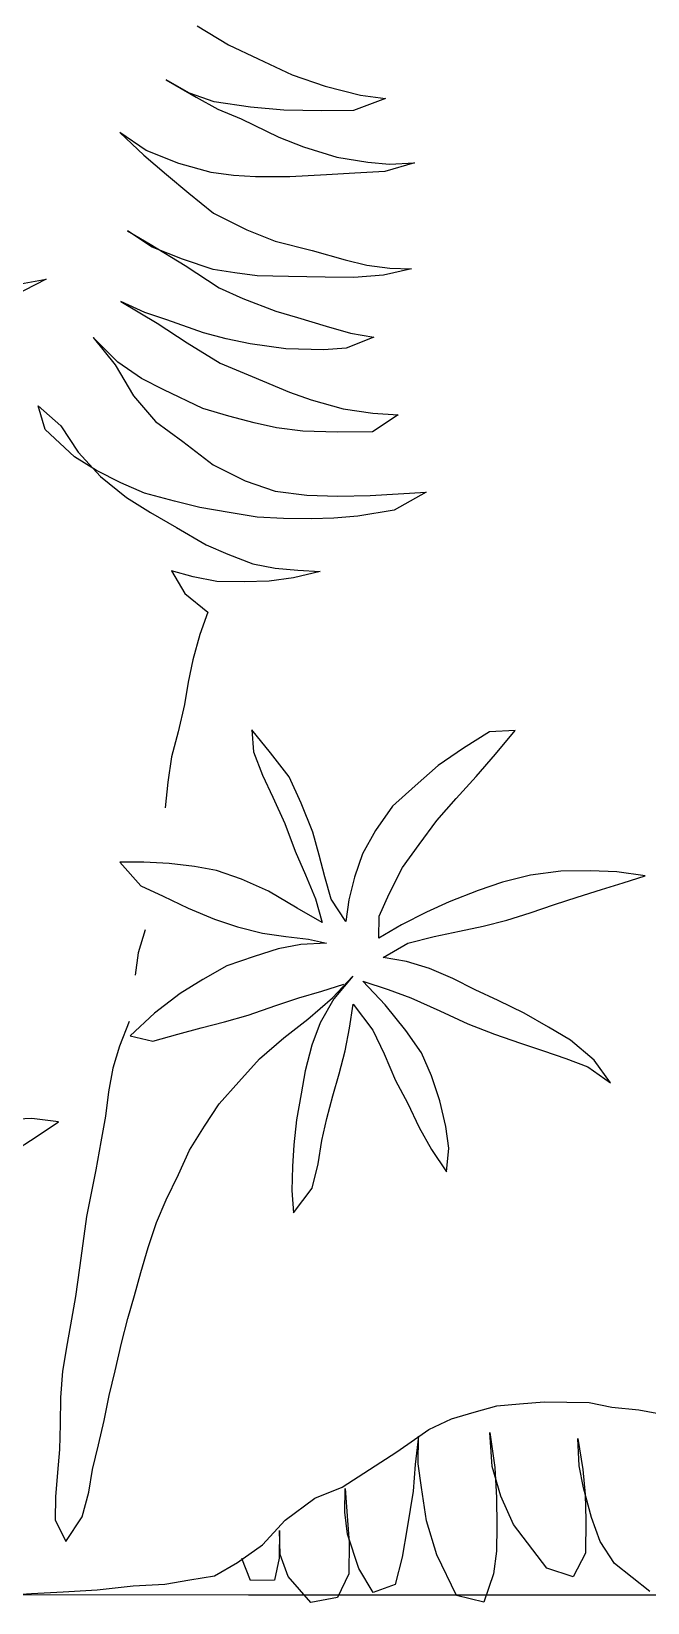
# Model space of a CAD drawing. Header units: metres. Extents: x -58 to 722, y -1100 to 345.
# Drawn here: x 241.2141 to 241.3966, y -500.6877 to -500.2228 of the extents above; entities that cross this region are included whole.
import ezdxf

# ---------------------------------------------------------------- set-up
doc = ezdxf.new("R2010")
doc.units = ezdxf.units.M
doc.header["$MEASUREMENT"] = 0
doc.linetypes.add('HIDDEN2', pattern=[0.1875, 0.125, -0.0625])
doc.layers.add('FSR_ARQ_005VEGETACION', color=64, linetype='Continuous')
doc.layers.add('FSR_ARQ_007PROYECCIONES', color=200, linetype='HIDDEN2')
doc.layers.add('muro bajo', color=33, linetype='Continuous', lineweight=9)

# ---------------------------------------------------------------- blocks, each defined once
blk = doc.blocks.new('arbustos 01')
at = {"layer": 'FSR_ARQ_005VEGETACION', "color": 103}
for p, q in [((189.1892, -31.56807), (189.19954, -31.57436)), ((189.19954, -31.57436), (189.20923, -31.57894)), ((189.20923, -31.57894), (189.22044, -31.58422)), ((189.18667, -31.59026), (189.17904, -31.58588)), ((189.17904, -31.58588), (189.18888, -31.59149)), ((189.22044, -31.58422), (189.23133, -31.58796)), ((189.23133, -31.58796), (189.24292, -31.59085)), ((189.19484, -31.5931), (189.18667, -31.59026)), ((189.18888, -31.59149), (189.19601, -31.59551)), ((189.20679, -31.59481), (189.19484, -31.5931)), ((189.25111, -31.59199), (189.24063, -31.59595)), ((189.24292, -31.59085), (189.25111, -31.59199)), ((189.19601, -31.59551), (189.20366, -31.5987)), ((189.20366, -31.5987), (189.21606, -31.60468)), ((189.21772, -31.59581), (189.20679, -31.59481)), ((189.2302, -31.59598), (189.21772, -31.59581)), ((189.24063, -31.59595), (189.2302, -31.59598)), ((189.1724, -31.60904), (189.16376, -31.60311)), ((189.16376, -31.60311), (189.17169, -31.61057)), ((189.18311, -31.61329), (189.1724, -31.60904)), ((189.21606, -31.60468), (189.22422, -31.60787)), ((189.22422, -31.60787), (189.23512, -31.61126)), ((189.17169, -31.61057), (189.17913, -31.617)), ((189.19384, -31.61634), (189.18311, -31.61329)), ((189.23512, -31.61126), (189.24535, -31.61294)), ((189.24535, -31.61294), (189.25253, -31.61355)), ((189.26074, -31.61315), (189.25096, -31.61592)), ((189.25253, -31.61355), (189.26074, -31.61315)), ((189.17913, -31.617), (189.1864, -31.62308)), ((189.20118, -31.6173), (189.19384, -31.61634)), ((189.20836, -31.61774), (189.20118, -31.6173)), ((189.21964, -31.61772), (189.20836, -31.61774)), ((189.23179, -31.61703), (189.21964, -31.61772)), ((189.24103, -31.61647), (189.23179, -31.61703)), ((189.25096, -31.61592), (189.24103, -31.61647)), ((189.1864, -31.62308), (189.19452, -31.62969)), ((189.19452, -31.62969), (189.20556, -31.63514)), ((189.17436, -31.64087), (189.16623, -31.63546)), ((189.16623, -31.63546), (189.17369, -31.63984)), ((189.20556, -31.63514), (189.21491, -31.63886)), ((189.17369, -31.63984), (189.18522, -31.64683)), ((189.21491, -31.63886), (189.22701, -31.64193)), ((189.18439, -31.64477), (189.17436, -31.64087)), ((189.19444, -31.64816), (189.18439, -31.64477)), ((189.22701, -31.64193), (189.23791, -31.64498)), ((189.23791, -31.64498), (189.24507, -31.64679)), ((189.18522, -31.64683), (189.19641, -31.65417)), ((189.2016, -31.64928), (189.19444, -31.64816)), ((189.20894, -31.65023), (189.2016, -31.64928)), ((189.2192, -31.65054), (189.20894, -31.65023)), ((189.23133, -31.65071), (189.2192, -31.65054)), ((189.24074, -31.65084), (189.23133, -31.65071)), ((189.25049, -31.65011), (189.24074, -31.65084)), ((189.24507, -31.64679), (189.25258, -31.64775)), ((189.25975, -31.64802), (189.25049, -31.65011)), ((189.25258, -31.64775), (189.25975, -31.64802)), ((189.13951, -31.65134), (189.12866, -31.65701)), ((189.13111, -31.65294), (189.13951, -31.65134)), ((189.19641, -31.65417), (189.20422, -31.65769)), ((189.17202, -31.66238), (189.16403, -31.65869)), ((189.16403, -31.65869), (189.17607, -31.66586)), ((189.20422, -31.65769), (189.21511, -31.66194)), ((189.17916, -31.6647), (189.17202, -31.66238)), ((189.17607, -31.66586), (189.1859, -31.67232)), ((189.19125, -31.66897), (189.17916, -31.6647)), ((189.21511, -31.66194), (189.22226, -31.66392)), ((189.22226, -31.66392), (189.23163, -31.66678)), ((189.16307, -31.67868), (189.15498, -31.67053)), ((189.15498, -31.67053), (189.16221, -31.67952)), ((189.19874, -31.67095), (189.19125, -31.66897)), ((189.20659, -31.6726), (189.19874, -31.67095)), ((189.23163, -31.66678), (189.23963, -31.66912)), ((189.24731, -31.67042), (189.2382, -31.67405)), ((189.23963, -31.66912), (189.24731, -31.67042)), ((189.1859, -31.67232), (189.19675, -31.67896)), ((189.21836, -31.6743), (189.20659, -31.6726)), ((189.23084, -31.67464), (189.21836, -31.6743)), ((189.2382, -31.67405), (189.23084, -31.67464)), ((189.16221, -31.67952), (189.16822, -31.68969)), ((189.17087, -31.68408), (189.16307, -31.67868)), ((189.19675, -31.67896), (189.20729, -31.68338)), ((189.17817, -31.68777), (189.17087, -31.68408)), ((189.20729, -31.68338), (189.21954, -31.68851)), ((189.16822, -31.68969), (189.17546, -31.69817)), ((189.19108, -31.69393), (189.17817, -31.68777)), ((189.21954, -31.68851), (189.22668, -31.691)), ((189.22668, -31.691), (189.23724, -31.69405)), ((189.13918, -31.70075), (189.13689, -31.69303)), ((189.13689, -31.69303), (189.14432, -31.69962)), ((189.19959, -31.69644), (189.19108, -31.69393)), ((189.20794, -31.69861), (189.19959, -31.69644)), ((189.23724, -31.69405), (189.24697, -31.69538)), ((189.25534, -31.696), (189.24689, -31.70153)), ((189.24697, -31.69538), (189.25534, -31.696)), ((189.1488, -31.70977), (189.13918, -31.70075)), ((189.14432, -31.69962), (189.15002, -31.70825)), ((189.17546, -31.69817), (189.18443, -31.70479)), ((189.21527, -31.70025), (189.20794, -31.69861)), ((189.22398, -31.70139), (189.21527, -31.70025)), ((189.23526, -31.70171), (189.22398, -31.70139)), ((189.24689, -31.70153), (189.23526, -31.70171)), ((189.18443, -31.70479), (189.19442, -31.71244)), ((189.15609, -31.71432), (189.1488, -31.70977)), ((189.15002, -31.70825), (189.15743, -31.71622)), ((189.19442, -31.71244), (189.20495, -31.71772)), ((189.16407, -31.71836), (189.15609, -31.71432)), ((189.15743, -31.71622), (189.16589, -31.72317)), ((189.20495, -31.71772), (189.21482, -31.7211)), ((189.17189, -31.72171), (189.16407, -31.71836)), ((189.16589, -31.72317), (189.17386, -31.72807)), ((189.18177, -31.72441), (189.17189, -31.72171)), ((189.21482, -31.7211), (189.22523, -31.72244)), ((189.22523, -31.72244), (189.23548, -31.72275)), ((189.23548, -31.72275), (189.24609, -31.72255)), ((189.24609, -31.72255), (189.25533, -31.72199)), ((189.26457, -31.72143), (189.25406, -31.72727)), ((189.25533, -31.72199), (189.26457, -31.72143)), ((189.19012, -31.72641), (189.18177, -31.72441)), ((189.19968, -31.72807), (189.19012, -31.72641)), ((189.20889, -31.72957), (189.19968, -31.72807)), ((189.25406, -31.72727), (189.24206, -31.72933)), ((189.2176, -31.73003), (189.20889, -31.72957)), ((189.22683, -31.73015), (189.2176, -31.73003)), ((189.23419, -31.72991), (189.22683, -31.73015)), ((189.24206, -31.72933), (189.23419, -31.72991))]:
    blk.add_line(p, q, dxfattribs=at)
at = {"layer": 'FSR_ARQ_005VEGETACION', "color": 104}
for p, q in [((189.17386, -31.72807), (189.18234, -31.73297)), ((189.18234, -31.73297), (189.19218, -31.73874)), ((189.19218, -31.73874), (189.19932, -31.74175)), ((189.19932, -31.74175), (189.20748, -31.74494)), ((189.18793, -31.74929), (189.18078, -31.74731)), ((189.18078, -31.74731), (189.18512, -31.75472)), ((189.20748, -31.74494), (189.21482, -31.7464)), ((189.21482, -31.7464), (189.22233, -31.74702)), ((189.22968, -31.74746), (189.22093, -31.74957)), ((189.22233, -31.74702), (189.22968, -31.74746)), ((189.19561, -31.75076), (189.18793, -31.74929)), ((189.20467, -31.75088), (189.19561, -31.75076)), ((189.21288, -31.75065), (189.20467, -31.75088)), ((189.22093, -31.74957), (189.21288, -31.75065)), ((189.18512, -31.75472), (189.19274, -31.76081)), ((189.19274, -31.76081), (189.19007, -31.76819)), ((189.19007, -31.76819), (189.18773, -31.77654)), ((189.18773, -31.77654), (189.18627, -31.78387)), ((189.18627, -31.78387), (189.18497, -31.79121)), ((189.18497, -31.79121), (189.18297, -31.80024)), ((189.18297, -31.80024), (189.1808, -31.80842)), ((189.21333, -31.80708), (189.20722, -31.79955)), ((189.20722, -31.79955), (189.20775, -31.80674)), ((189.2854, -31.80017), (189.27682, -31.80555)), ((189.29383, -31.79975), (189.2854, -31.80017)), ((189.28734, -31.80755), (189.29383, -31.79975)), ((189.27682, -31.80555), (189.2685, -31.81129)), ((189.1808, -31.80842), (189.17949, -31.81678)), ((189.20775, -31.80674), (189.21066, -31.8144)), ((189.21942, -31.81505), (189.21333, -31.80708)), ((189.28104, -31.81491), (189.28734, -31.80755)), ((189.21066, -31.8144), (189.2141, -31.82172)), ((189.22338, -31.82371), (189.21942, -31.81505)), ((189.2685, -31.81129), (189.26096, -31.81801)), ((189.27438, -31.82209), (189.28104, -31.81491)), ((189.17949, -31.81678), (189.1787, -31.82515)), ((189.26096, -31.81801), (189.25351, -31.82465)), ((189.2141, -31.82172), (189.21806, -31.83037)), ((189.22724, -31.83315), (189.22338, -31.82371)), ((189.25351, -31.82465), (189.24782, -31.83264)), ((189.26808, -31.82937), (189.27438, -31.82209)), ((189.21806, -31.83037), (189.22149, -31.83946)), ((189.26221, -31.83726), (189.26808, -31.82937)), ((189.22936, -31.84072), (189.22724, -31.83315)), ((189.24782, -31.83264), (189.24355, -31.84029)), ((189.22149, -31.83946), (189.22484, -31.84722)), ((189.23121, -31.84792), (189.22936, -31.84072)), ((189.24355, -31.84029), (189.24096, -31.84797)), ((189.25678, -31.84481), (189.26221, -31.83726)), ((189.17161, -31.84304), (189.16372, -31.84302)), ((189.16372, -31.84302), (189.17062, -31.85083)), ((189.17994, -31.84351), (189.17161, -31.84304)), ((189.18826, -31.8445), (189.17994, -31.84351)), ((189.1956, -31.84585), (189.18826, -31.8445)), ((189.20381, -31.8487), (189.1956, -31.84585)), ((189.22484, -31.84722), (189.2281, -31.85506)), ((189.25232, -31.85344), (189.25678, -31.84481)), ((189.29886, -31.84734), (189.2897, -31.84961)), ((189.30881, -31.84605), (189.29886, -31.84734)), ((189.31865, -31.84592), (189.30881, -31.84605)), ((189.32733, -31.84622), (189.31865, -31.84592)), ((189.33662, -31.84758), (189.32733, -31.84622)), ((189.17062, -31.85083), (189.17802, -31.85421)), ((189.21262, -31.85255), (189.20381, -31.8487)), ((189.23333, -31.85522), (189.23121, -31.84792)), ((189.24096, -31.84797), (189.23909, -31.85539)), ((189.28168, -31.85233), (189.27215, -31.8561)), ((189.2897, -31.84961), (189.28168, -31.85233)), ((189.31428, -31.85455), (189.3222, -31.852)), ((189.3222, -31.852), (189.32941, -31.84988)), ((189.32941, -31.84988), (189.33662, -31.84758)), ((189.17802, -31.85421), (189.18621, -31.85813)), ((189.22212, -31.85817), (189.21262, -31.85255)), ((189.2281, -31.85506), (189.2303, -31.86289)), ((189.2381, -31.86256), (189.23333, -31.85522)), ((189.23909, -31.85539), (189.2381, -31.86256)), ((189.24903, -31.86084), (189.25232, -31.85344)), ((189.27215, -31.8561), (189.26465, -31.85955)), ((189.29878, -31.85975), (189.3068, -31.85693)), ((189.3068, -31.85693), (189.31428, -31.85455)), ((189.18621, -31.85813), (189.19485, -31.86179)), ((189.19485, -31.86179), (189.20244, -31.86429)), ((189.2303, -31.86289), (189.22212, -31.85817)), ((189.24902, -31.86802), (189.24903, -31.86084)), ((189.26465, -31.85955), (189.25644, -31.86369)), ((189.2833, -31.86415), (189.29112, -31.86212)), ((189.29112, -31.86212), (189.29878, -31.85975)), ((189.17206, -31.86534), (189.16974, -31.87283)), ((189.20244, -31.86429), (189.21066, -31.86635)), ((189.21066, -31.86635), (189.21836, -31.86752)), ((189.21836, -31.86752), (189.22579, -31.86842)), ((189.25644, -31.86369), (189.24902, -31.86802)), ((189.25849, -31.86966), (189.2672, -31.86747)), ((189.2672, -31.86747), (189.27556, -31.86573)), ((189.27556, -31.86573), (189.2833, -31.86415)), ((189.16974, -31.87283), (189.16878, -31.88017)), ((189.21582, -31.87156), (189.2079, -31.87403)), ((189.22328, -31.87016), (189.21582, -31.87156)), ((189.2318, -31.86965), (189.22328, -31.87016)), ((189.22579, -31.86842), (189.2318, -31.86965)), ((189.25035, -31.87443), (189.25849, -31.86966)), ((189.19899, -31.8771), (189.19104, -31.8816)), ((189.2079, -31.87403), (189.19899, -31.8771)), ((189.25805, -31.87577), (189.25035, -31.87443)), ((189.26564, -31.878), (189.25805, -31.87577)), ((189.27331, -31.8813), (189.26564, -31.878)), ((189.19104, -31.8816), (189.18362, -31.88629)), ((189.23026, -31.8855), (189.23747, -31.8832)), ((189.23377, -31.88768), (189.24043, -31.8805)), ((189.24043, -31.8805), (189.23421, -31.88804)), ((189.25103, -31.88995), (189.24369, -31.88222)), ((189.24369, -31.88222), (189.25207, -31.88491)), ((189.28062, -31.88503), (189.27331, -31.8813)), ((189.18362, -31.88629), (189.1752, -31.89273)), ((189.21512, -31.89017), (189.2226, -31.8877)), ((189.2226, -31.8877), (189.23026, -31.8855)), ((189.22561, -31.89466), (189.23377, -31.88768)), ((189.23421, -31.88804), (189.22967, -31.89586)), ((189.25207, -31.88491), (189.25948, -31.88767)), ((189.25948, -31.88767), (189.269, -31.89197)), ((189.28828, -31.8885), (189.28062, -31.88503)), ((189.29674, -31.8927), (189.28828, -31.8885)), ((189.1752, -31.89273), (189.16712, -31.90016)), ((189.19821, -31.89553), (189.20595, -31.89333)), ((189.20595, -31.89333), (189.21512, -31.89017)), ((189.23931, -31.89768), (189.24048, -31.88972)), ((189.24048, -31.88972), (189.24702, -31.89832)), ((189.25783, -31.89837), (189.25103, -31.88995)), ((189.269, -31.89197), (189.27825, -31.89626)), ((189.30483, -31.89733), (189.29674, -31.8927)), ((189.1668, -31.89543), (189.16361, -31.90359)), ((189.18281, -31.89966), (189.19047, -31.89755)), ((189.19047, -31.89755), (189.19821, -31.89553)), ((189.21773, -31.90076), (189.22561, -31.89466)), ((189.22967, -31.89586), (189.22691, -31.90318)), ((189.23788, -31.90511), (189.23931, -31.89768)), ((189.24702, -31.89832), (189.25072, -31.90608)), ((189.26296, -31.9058), (189.25783, -31.89837)), ((189.27825, -31.89626), (189.28707, -31.89957)), ((189.31204, -31.90159), (189.30483, -31.89733)), ((189.16361, -31.90359), (189.16146, -31.91075)), ((189.16712, -31.90016), (189.17463, -31.90194)), ((189.17463, -31.90194), (189.18281, -31.89966)), ((189.20974, -31.90774), (189.21773, -31.90076)), ((189.22691, -31.90318), (189.22476, -31.91167)), ((189.28707, -31.89957), (189.29554, -31.90261)), ((189.29554, -31.90261), (189.30313, -31.90511)), ((189.31984, -31.90817), (189.31204, -31.90159)), ((189.2029, -31.91527), (189.20974, -31.90774)), ((189.23592, -31.91262), (189.23788, -31.90511)), ((189.25072, -31.90608), (189.2545, -31.91482)), ((189.26632, -31.91329), (189.26296, -31.9058)), ((189.30313, -31.90511), (189.31054, -31.9076)), ((189.31054, -31.9076), (189.31777, -31.91036)), ((189.32524, -31.9156), (189.31984, -31.90817)), ((189.16146, -31.91075), (189.15999, -31.91859)), ((189.22476, -31.91167), (189.22342, -31.91927)), ((189.23387, -31.91986), (189.23592, -31.91262)), ((189.26904, -31.92158), (189.26632, -31.91329)), ((189.31777, -31.91036), (189.32524, -31.9156)), ((189.15999, -31.91859), (189.15902, -31.92661)), ((189.19642, -31.92254), (189.2029, -31.91527)), ((189.22342, -31.91927), (189.22188, -31.92776)), ((189.2545, -31.91482), (189.25839, -31.92214)), ((189.19162, -31.92983), (189.19642, -31.92254)), ((189.23182, -31.92736), (189.23387, -31.91986)), ((189.25839, -31.92214), (189.26227, -31.93026)), ((189.27097, -31.92994), (189.26904, -31.92158)), ((189.13474, -31.92729), (189.12552, -31.92778)), ((189.14359, -31.92847), (189.13474, -31.92729)), ((189.13626, -31.93334), (189.14359, -31.92847)), ((189.15902, -31.92661), (189.15754, -31.93497)), ((189.18664, -31.93774), (189.19162, -31.92983)), ((189.22188, -31.92776), (189.22097, -31.93599)), ((189.23021, -31.93452), (189.23182, -31.92736)), ((189.27202, -31.93713), (189.27097, -31.92994)), ((189.12839, -31.93846), (189.13626, -31.93334)), ((189.15754, -31.93497), (189.15588, -31.94418)), ((189.22896, -31.94222), (189.23021, -31.93452)), ((189.26227, -31.93026), (189.26625, -31.9375)), ((189.18307, -31.94576), (189.18664, -31.93774)), ((189.22097, -31.93599), (189.22052, -31.94317)), ((189.26625, -31.9375), (189.27121, -31.94492)), ((189.27121, -31.94492), (189.27202, -31.93713)), ((189.15588, -31.94418), (189.15441, -31.95134)), ((189.22052, -31.94317), (189.22033, -31.95097)), ((189.22698, -31.95026), (189.22896, -31.94222)), ((189.17897, -31.95413), (189.18307, -31.94576)), ((189.22085, -31.95833), (189.22698, -31.95026)), ((189.15441, -31.95134), (189.15276, -31.95953)), ((189.17586, -31.96153), (189.17897, -31.95413)), ((189.22033, -31.95097), (189.22085, -31.95833)), ((189.15276, -31.95953), (189.15162, -31.9684)), ((189.17309, -31.96974), (189.17586, -31.96153)), ((189.15162, -31.9684), (189.15048, -31.97642)), ((189.17067, -31.97795), (189.17309, -31.96974)), ((189.15048, -31.97642), (189.14916, -31.98581)), ((189.16853, -31.98555), (189.17067, -31.97795)), ((189.14916, -31.98581), (189.14786, -31.99332)), ((189.16638, -31.99314), (189.16853, -31.98555)), ((189.14786, -31.99332), (189.14638, -32.00133)), ((189.16424, -32.00118), (189.16638, -31.99314)), ((189.14638, -32.00133), (189.14489, -32.01037)), ((189.16216, -32.01028), (189.16424, -32.00118)), ((189.14489, -32.01037), (189.14426, -32.01909)), ((189.16028, -32.01841), (189.16216, -32.01028)), ((189.14426, -32.01909), (189.14414, -32.0278)), ((189.15857, -32.02664), (189.16028, -32.01841)), ((189.28031, -32.0239), (189.28777, -32.02178)), ((189.28777, -32.02178), (189.2952, -32.02114)), ((189.2952, -32.02114), (189.30338, -32.02051)), ((189.30338, -32.02051), (189.3108, -32.02061)), ((189.3108, -32.02061), (189.31822, -32.02071)), ((189.31822, -32.02071), (189.32563, -32.02229)), ((189.32563, -32.02229), (189.33453, -32.02316)), ((189.14414, -32.0278), (189.14386, -32.03618)), ((189.15669, -32.03468), (189.15857, -32.02664)), ((189.26538, -32.02964), (189.27286, -32.02603)), ((189.27286, -32.02603), (189.28031, -32.0239)), ((189.33453, -32.02316), (189.34341, -32.02476)), ((189.25489, -32.03692), (189.26538, -32.02964)), ((189.26198, -32.0318), (189.26095, -32.04113)), ((189.26186, -32.04084), (189.26198, -32.0318)), ((189.28627, -32.04178), (189.28552, -32.03061)), ((189.28552, -32.03061), (189.28717, -32.04209)), ((189.31492, -32.04156), (189.31444, -32.03251)), ((189.31444, -32.03251), (189.31611, -32.04279)), ((189.14386, -32.03618), (189.14324, -32.04369)), ((189.15472, -32.04272), (189.15669, -32.03468)), ((189.2459, -32.04274), (189.25489, -32.03692)), ((189.15355, -32.05015), (189.15472, -32.04272)), ((189.23691, -32.04856), (189.2459, -32.04274)), ((189.26095, -32.04113), (189.26023, -32.04987)), ((189.26296, -32.0487), (189.26186, -32.04084)), ((189.28915, -32.05147), (189.28627, -32.04178)), ((189.28717, -32.04209), (189.28764, -32.05205)), ((189.31633, -32.04882), (189.31492, -32.04156)), ((189.31611, -32.04279), (189.3169, -32.05094)), ((189.14324, -32.04369), (189.14262, -32.05172)), ((189.22795, -32.05215), (189.23691, -32.04856)), ((189.26462, -32.05958), (189.26296, -32.0487)), ((189.31891, -32.0585), (189.31633, -32.04882)), ((189.14262, -32.05172), (189.14252, -32.05924)), ((189.1514, -32.05828), (189.15355, -32.05015)), ((189.2182, -32.05944), (189.22795, -32.05215)), ((189.23782, -32.0568), (189.23793, -32.04896)), ((189.23793, -32.04896), (189.23869, -32.05952)), ((189.26023, -32.04987), (189.25826, -32.0619)), ((189.28764, -32.05205), (189.28781, -32.0614)), ((189.29325, -32.06087), (189.28915, -32.05147)), ((189.3169, -32.05094), (189.31709, -32.05938)), ((189.14601, -32.06647), (189.1514, -32.05828)), ((189.23863, -32.06405), (189.23782, -32.0568)), ((189.32182, -32.06638), (189.31891, -32.0585)), ((189.14252, -32.05924), (189.14601, -32.06647)), ((189.21067, -32.06751), (189.2182, -32.05944)), ((189.21633, -32.06284), (189.21621, -32.07188)), ((189.21653, -32.07068), (189.21633, -32.06284)), ((189.2424, -32.07525), (189.23863, -32.06405)), ((189.23869, -32.05952), (189.23919, -32.06677)), ((189.25826, -32.0619), (189.25662, -32.07153)), ((189.26809, -32.07078), (189.26462, -32.05958)), ((189.28781, -32.0614), (189.2877, -32.06954)), ((189.30421, -32.07519), (189.29325, -32.06087)), ((189.31709, -32.05938), (189.31694, -32.07024)), ((189.20242, -32.07334), (189.21067, -32.06751)), ((189.23919, -32.06677), (189.23906, -32.07702)), ((189.32654, -32.07368), (189.32182, -32.06638)), ((189.19493, -32.07769), (189.20242, -32.07334)), ((189.20676, -32.07929), (189.20384, -32.07202)), ((189.21621, -32.07188), (189.2146, -32.0791)), ((189.21914, -32.07795), (189.21653, -32.07068)), ((189.25662, -32.07153), (189.25439, -32.08054)), ((189.27454, -32.08413), (189.26809, -32.07078)), ((189.2877, -32.06954), (189.2867, -32.07706)), ((189.31694, -32.07024), (189.31292, -32.07802)), ((189.33818, -32.08289), (189.32654, -32.07368)), ((189.17856, -32.08044), (189.18675, -32.07907)), ((189.18675, -32.07907), (189.19493, -32.07769)), ((189.2146, -32.0791), (189.20676, -32.07929)), ((189.22656, -32.0865), (189.21914, -32.07795)), ((189.23906, -32.07702), (189.23533, -32.08481)), ((189.24711, -32.08316), (189.2424, -32.07525)), ((189.2867, -32.07706), (189.28355, -32.08637)), ((189.31292, -32.07802), (189.30421, -32.07519)), ((189.12505, -32.08417), (189.13471, -32.08356)), ((189.13471, -32.08356), (189.14511, -32.08295)), ((189.14511, -32.08295), (189.15626, -32.08236)), ((189.15626, -32.08236), (189.16816, -32.08104)), ((189.16816, -32.08104), (189.17856, -32.08044)), ((189.23533, -32.08481), (189.22656, -32.0865)), ((189.25439, -32.08054), (189.24711, -32.08316)), ((189.28355, -32.08637), (189.27454, -32.08413))]:
    blk.add_line(p, q, dxfattribs=at)

msp = doc.modelspace()

# ---------------------------------------------------------------- linework, layer by layer
at = {"layer": 'FSR_ARQ_007PROYECCIONES', "ltscale": 1.5}
msp.add_line((231.50338, -500.68544), (248.53462, -500.68544), dxfattribs=at)
at = {"layer": 'muro bajo', "ltscale": 0.005}
msp.add_lwpolyline([(244.75316, -500.68544), (236.85316, -500.68544)], dxfattribs=at)

# ---------------------------------------------------------------- block references
at = {"layer": 'FSR_ARQ_005VEGETACION', "xscale": 0.9, "yscale": 0.9, "zscale": 0.9}
msp.add_blockref('arbustos 01', (70.99293, -471.80986), dxfattribs=at)

doc.saveas('drawing.dxf')
